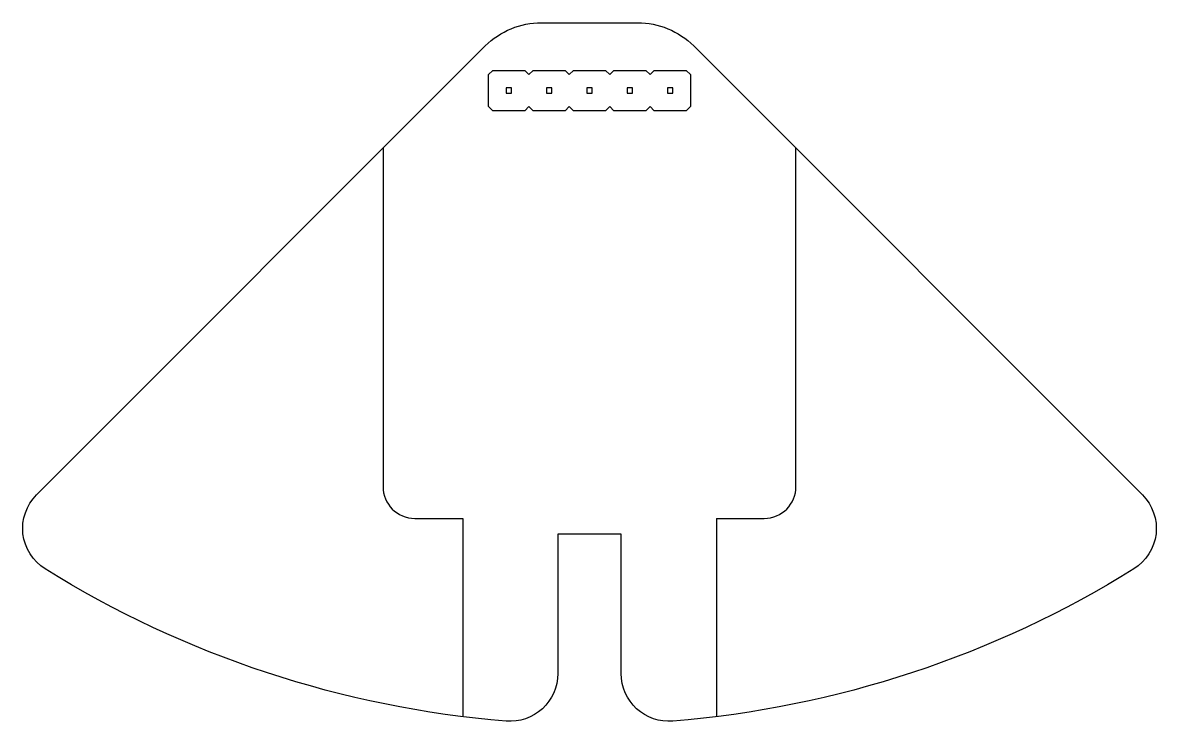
# Model space of a CAD drawing. Header units: millimetres. Extents: x -35.7 to 35.7, y -64.6 to -20.7.
import ezdxf

# ---------------------------------------------------------------- set-up
doc = ezdxf.new("R2010")
doc.units = ezdxf.units.MM
doc.layers.get('0').update_dxf_attribs({"linetype": 'CONTINUOUS'})

msp = doc.modelspace()

# ---------------------------------------------------------------- linework, layer by layer
for p, q in [((-13, -28.556), (-13, -49.85)), ((13, -49.85), (13, -28.556)), ((-11, -51.85), (-7.984, -51.85)), ((-7.984, -51.85), (-7.984, -64.336)), ((8, -51.85), (11, -51.85)), ((8, -51.85), (8, -64.334))]:
    msp.add_line(p, q)
msp.add_lwpolyline([(6.558, -22.114), (34.806, -50.363, -0.482811), (34.271, -55.03, -0.119573), (5.243, -64.617, -0.438128), (2, -61.627), (2, -52.85), (-2, -52.85), (-2, -61.627, -0.438129), (-5.243, -64.617, -0.119572), (-34.271, -55.03, -0.482811), (-34.806, -50.363), (-6.558, -22.114, -0.198912), (-3.023, -20.65), (3.023, -20.65, -0.198912)], format="xyb", close=True)
for points in [[(-6.35, -23.904), (-6.096, -23.65), (-4.064, -23.65), (-3.81, -23.904), (-3.556, -23.65), (-1.524, -23.65), (-1.27, -23.904), (-1.016, -23.65), (1.016, -23.65), (1.27, -23.904), (1.524, -23.65), (3.556, -23.65), (3.81, -23.904), (4.064, -23.65), (6.096, -23.65), (6.35, -23.904), (6.35, -25.936), (6.096, -26.19), (4.064, -26.19), (3.81, -25.936), (3.556, -26.19), (1.524, -26.19), (1.27, -25.936), (1.016, -26.19), (-1.016, -26.19), (-1.27, -25.936), (-1.524, -26.19), (-3.556, -26.19), (-3.81, -25.936), (-4.064, -26.19), (-6.096, -26.19), (-6.35, -25.936)], [(-4.92, -25.08), (-4.92, -24.76), (-5.24, -24.76), (-5.24, -25.08)], [(-2.38, -25.08), (-2.38, -24.76), (-2.7, -24.76), (-2.7, -25.08)], [(0.16, -25.08), (0.16, -24.76), (-0.16, -24.76), (-0.16, -25.08)], [(2.7, -25.08), (2.7, -24.76), (2.38, -24.76), (2.38, -25.08)], [(5.24, -25.08), (5.24, -24.76), (4.92, -24.76), (4.92, -25.08)]]:
    msp.add_lwpolyline(points, close=True)
for centre, start, end in [((-11, -49.85), 180, 270), ((11, -49.85), 270, 360)]:
    msp.add_arc(centre, 2, start, end)

doc.saveas('drawing.dxf')
